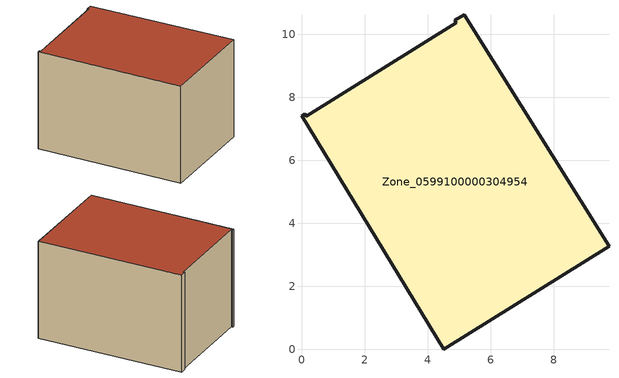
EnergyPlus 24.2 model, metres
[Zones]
Zone_0599100000304954
 floor ground (C_G): 0,7.41 0.1,7.47 0.14,7.41 4.91,10.37 4.86,10.45 5.16,10.63 9.76,3.27 4.52,0 z0
 wall outside (C_F): 4.91,10.37 0.14,7.41 0.1,7.47 0,7.41 4.52,0 9.76,3.27 5.16,10.63 4.86,10.45 4.91,10.37 z0:5.85
 roof outside (C_R): 4.86,10.45 4.91,10.37 0.14,7.41 0.1,7.47 0,7.41 4.52,0 9.76,3.27 5.16,10.63 z5.85
[BUILDING]
Pand.0599100000304954: North Axis=0; Terrain=City; Loads Convergence Tolerance Value=0.04; Temperature Convergence Tolerance Value=0.4; Solar Distribution=FullExterior; Maximum Number of Warmup Days=25; Minimum Number of Warmup Days=1
[Site:Location]
Rotterdam.The.Hague.AP_ZH_NLD Design_Conditions: Latitude=51.96; Longitude=4.45; Time Zone=1; Elevation=-4.5
[SITE:GROUNDTEMPERATURE:BUILDINGSURFACE]
18, 18, 18, 18, 18, 18, 18, 18, 18, 18, 18, 18
[MATERIAL] Thermal Absorptance=0.9; Solar Absorptance=0.7; Visible Absorptance=0.7
Name | Roughness | Thickness | Conductivity | Density | Specific Heat
G.TC.1965-1974 | MediumSmooth | 0.15 | 0.882353 | 540 | 1210
F.TC.1965-1974 | Rough | 0.3 | 0.697674 | 1920 | 840
R.TC.1965-1974 | MediumRough | 0.2 | 0.232558 | 1500 | 1000
[CONSTRUCTION]
C_G: G.TC.1965-1974
C_F: F.TC.1965-1974
C_R: R.TC.1965-1974
[ZONE]
Zone_0599100000304954: Type=1; Multiplier=1; Ceiling Height=Autocalculate; Volume=Autocalculate; Floor Area=autocalculate; Part of Total Floor Area=Yes
[ZONEINFILTRATION:DESIGNFLOWRATE]
Infil_Zone_0599100000304954: Zone or ZoneList or Space or SpaceList=Zone_0599100000304954; Schedule=AlwaysOn; Design Flow Rate Calculation Method=Flow/Area; Flow Rate per Floor Area=0.003; Constant Term Coefficient=1; Temperature Term Coefficient=0; Velocity Term Coefficient=0; Velocity Squared Term Coefficient=0
[HVACTEMPLATE:ZONE:IDEALLOADSAIRSYSTEM]
Zone_0599100000304954: Maximum Heating Supply Air Temperature=50; Minimum Cooling Supply Air Temperature=13; Maximum Heating Supply Air Humidity Ratio=0.0156; Minimum Cooling Supply Air Humidity Ratio=0.0077; Heating Limit=NoLimit; Cooling Limit=NoLimit; Dehumidification Control Type=ConstantSensibleHeatRatio; Cooling Sensible Heat Ratio=0.7; Dehumidification Setpoint=60; Humidification Control Type=None; Humidification Setpoint=30; Outdoor Air Method=None; Outdoor Air Flow Rate per Person=0.00944; Outdoor Air Flow Rate per Zone Floor Area=0; Outdoor Air Flow Rate per Zone=0; Demand Controlled Ventilation Type=None; Outdoor Air Economizer Type=NoEconomizer; Heat Recovery Type=None; Sensible Heat Recovery Effectiveness=0.7; Latent Heat Recovery Effectiveness=0.65
[ZONECONTROL:THERMOSTAT]
ThermostatControl_Zone_0599100000304954: Zone or ZoneList=Zone_0599100000304954; Control Type Schedule=DualSetpointControlType; Control 1=Thermostat_Zone_0599100000304954; Temperature Difference Between Cutout And Setpoint=0
[THERMOSTATSETPOINT:DUALSETPOINT]
Thermostat_Zone_0599100000304954: Heating Setpoint Temperature Schedule=HeatingSetpoint_Zone_0599100000304954; Cooling Setpoint Temperature Schedule=CoolingSetpoint_Zone_0599100000304954
[SCHEDULE:COMPACT]
HeatingSetpoint_Zone_0599100000304954: Through: 12/31, For: AllDays, Until: 24:00, 21
CoolingSetpoint_Zone_0599100000304954: Through: 12/31, For: AllDays, Until: 24:00, 24
DualSetpointControlType: Through: 12/31, For: AllDays, Until: 24:00, 4
AlwaysOn: Through: 12/31, For: AllDays, Until: 24:00, 1
